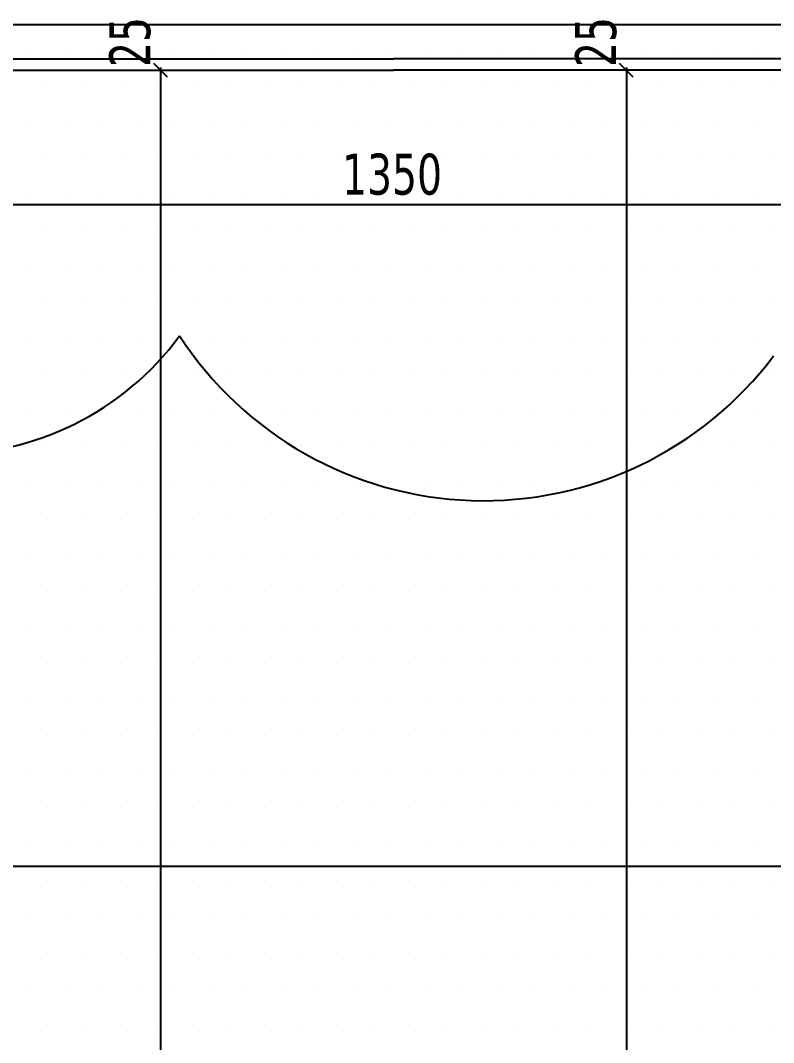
# Model space of a CAD drawing. Header units: millimetres. Extents: x 43168.9 to 43194.6, y -25545.1 to -25543.4.
# Drawn here: x 43177.7331 to 43177.7993, y -25543.9994 to -25543.9095 of the extents above; entities that cross this region are included whole.
import ezdxf

# ---------------------------------------------------------------- set-up
doc = ezdxf.new("R2010")
doc.units = ezdxf.units.MM
doc.header["$LTSCALE"] = 200
doc.linetypes.add('DASHDOT2', pattern=[0.5, 0.25, -0.125, 0, -0.125])
for name, color, linetype in [('aks_sgh', 5, 'DASHDOT2'), ('cam_sgh', 1, 'Continuous'), ('olcudis_sgh', 185, 'Continuous'), ('olcuic_sgh', 183, 'Continuous'), ('tarama-zemin_sgh', 197, 'Continuous')]:
    doc.layers.add(name, color=color, linetype=linetype)
doc.styles.add('dim', font='VERDANA.TTF', dxfattribs={"width": 0.7})

msp = doc.modelspace()

# ---------------------------------------------------------------- linework, layer by layer
at = {"color": 0, "linetype": 'ByBlock', "lineweight": -2}
for p, q in [((43177.745997, -25543.91451), (43177.744797, -25543.91331)), ((43177.745997, -25543.91451), (43177.744797, -25543.91331)), ((43177.786961, -25543.91451), (43177.785761, -25543.91331)), ((43177.786961, -25543.91451), (43177.785761, -25543.91331))]:
    msp.add_line(p, q, dxfattribs=at)
for p, q in [((43177.747064, -25543.937266), (43177.747064, -25543.937266)), ((43177.799293, -25543.939036), (43177.799293, -25543.939036))]:
    msp.add_line(p, q)
for centre, radius, start, end in [((43177.72657, -25543.922257), 0.025402, 213.78177, 323.78177), ((43177.773798, -25543.919865), 0.031899, 213.05959, 323.05959)]:
    msp.add_arc(centre, radius, start, end)
at = {"layer": 'aks_sgh'}
for p, q in [((43178.16688, -25543.90991), (43177.364878, -25543.90991)), ((43178.16688, -25543.983919), (43177.364878, -25543.983919))]:
    msp.add_line(p, q, dxfattribs=at)
at = {"layer": 'cam_sgh'}
for p, q in [((43177.629879, -25543.91291), (43177.765879, -25543.91291)), ((43177.901879, -25543.91291), (43177.765879, -25543.91291)), ((43177.630879, -25543.91391), (43177.765879, -25543.91391)), ((43177.900879, -25543.91391), (43177.765879, -25543.91391))]:
    msp.add_line(p, q, dxfattribs=at)
at = {"layer": 'olcudis_sgh'}
msp.add_line((43177.901129, -25543.925757), (43177.630629, -25543.925757), dxfattribs=at)
at = {"layer": 'olcuic_sgh'}
for p, q in [((43177.745397, -25543.91366), (43177.745397, -25544.465169)), ((43177.786361, -25543.91366), (43177.786361, -25544.465169)), ((43177.737956, -25543.91391), (43177.746397, -25543.91391)), ((43177.737956, -25543.91391), (43177.746397, -25543.91391)), ((43177.745397, -25543.91391), (43177.745397, -25543.91511)), ((43177.793802, -25543.91391), (43177.785361, -25543.91391)), ((43177.793802, -25543.91391), (43177.785361, -25543.91391)), ((43177.786361, -25543.91391), (43177.786361, -25543.91511))]:
    msp.add_line(p, q, dxfattribs=at)
at = {"layer": 'tarama-zemin_sgh'}
for p, q in [((43177.7339, -25543.9121), (43177.7339, -25543.9121)), ((43177.737075, -25543.9121), (43177.737075, -25543.9121)), ((43177.74025, -25543.9121), (43177.74025, -25543.9121)), ((43177.743425, -25543.9121), (43177.743425, -25543.9121)), ((43177.7466, -25543.9121), (43177.7466, -25543.9121)), ((43177.749775, -25543.9121), (43177.749775, -25543.9121)), ((43177.75295, -25543.9121), (43177.75295, -25543.9121)), ((43177.756125, -25543.9121), (43177.756125, -25543.9121)), ((43177.7593, -25543.9121), (43177.7593, -25543.9121)), ((43177.762475, -25543.9121), (43177.762475, -25543.9121)), ((43177.76565, -25543.9121), (43177.76565, -25543.9121)), ((43177.768825, -25543.9121), (43177.768825, -25543.9121)), ((43177.772, -25543.9121), (43177.772, -25543.9121)), ((43177.775175, -25543.9121), (43177.775175, -25543.9121)), ((43177.77835, -25543.9121), (43177.77835, -25543.9121)), ((43177.781525, -25543.9121), (43177.781525, -25543.9121)), ((43177.7847, -25543.9121), (43177.7847, -25543.9121)), ((43177.787875, -25543.9121), (43177.787875, -25543.9121)), ((43177.79105, -25543.9121), (43177.79105, -25543.9121)), ((43177.794225, -25543.9121), (43177.794225, -25543.9121)), ((43177.7974, -25543.9121), (43177.7974, -25543.9121)), ((43177.735487, -25543.915275), (43177.735487, -25543.915275)), ((43177.738662, -25543.915275), (43177.738662, -25543.915275)), ((43177.741837, -25543.915275), (43177.741837, -25543.915275)), ((43177.745012, -25543.915275), (43177.745012, -25543.915275)), ((43177.748187, -25543.915275), (43177.748187, -25543.915275)), ((43177.751362, -25543.915275), (43177.751362, -25543.915275)), ((43177.754537, -25543.915275), (43177.754537, -25543.915275)), ((43177.757712, -25543.915275), (43177.757712, -25543.915275)), ((43177.760887, -25543.915275), (43177.760887, -25543.915275)), ((43177.764062, -25543.915275), (43177.764062, -25543.915275)), ((43177.767237, -25543.915275), (43177.767237, -25543.915275)), ((43177.770412, -25543.915275), (43177.770412, -25543.915275)), ((43177.773587, -25543.915275), (43177.773587, -25543.915275)), ((43177.776762, -25543.915275), (43177.776762, -25543.915275)), ((43177.779937, -25543.915275), (43177.779937, -25543.915275)), ((43177.783112, -25543.915275), (43177.783112, -25543.915275)), ((43177.786287, -25543.915275), (43177.786287, -25543.915275)), ((43177.789462, -25543.915275), (43177.789462, -25543.915275)), ((43177.792637, -25543.915275), (43177.792637, -25543.915275)), ((43177.795812, -25543.915275), (43177.795812, -25543.915275)), ((43177.798987, -25543.915275), (43177.798987, -25543.915275)), ((43177.7339, -25543.91845), (43177.7339, -25543.91845)), ((43177.737075, -25543.91845), (43177.737075, -25543.91845)), ((43177.74025, -25543.91845), (43177.74025, -25543.91845)), ((43177.743425, -25543.91845), (43177.743425, -25543.91845)), ((43177.7466, -25543.91845), (43177.7466, -25543.91845)), ((43177.749775, -25543.91845), (43177.749775, -25543.91845)), ((43177.75295, -25543.91845), (43177.75295, -25543.91845)), ((43177.756125, -25543.91845), (43177.756125, -25543.91845)), ((43177.7593, -25543.91845), (43177.7593, -25543.91845)), ((43177.762475, -25543.91845), (43177.762475, -25543.91845)), ((43177.76565, -25543.91845), (43177.76565, -25543.91845)), ((43177.768825, -25543.91845), (43177.768825, -25543.91845)), ((43177.772, -25543.91845), (43177.772, -25543.91845)), ((43177.775175, -25543.91845), (43177.775175, -25543.91845)), ((43177.77835, -25543.91845), (43177.77835, -25543.91845)), ((43177.781525, -25543.91845), (43177.781525, -25543.91845)), ((43177.7847, -25543.91845), (43177.7847, -25543.91845)), ((43177.787875, -25543.91845), (43177.787875, -25543.91845)), ((43177.79105, -25543.91845), (43177.79105, -25543.91845)), ((43177.794225, -25543.91845), (43177.794225, -25543.91845)), ((43177.7974, -25543.91845), (43177.7974, -25543.91845)), ((43177.735487, -25543.921625), (43177.735487, -25543.921625)), ((43177.738662, -25543.921625), (43177.738662, -25543.921625)), ((43177.741837, -25543.921625), (43177.741837, -25543.921625)), ((43177.745012, -25543.921625), (43177.745012, -25543.921625)), ((43177.748187, -25543.921625), (43177.748187, -25543.921625)), ((43177.751362, -25543.921625), (43177.751362, -25543.921625)), ((43177.754537, -25543.921625), (43177.754537, -25543.921625)), ((43177.757712, -25543.921625), (43177.757712, -25543.921625)), ((43177.760887, -25543.921625), (43177.760887, -25543.921625)), ((43177.764062, -25543.921625), (43177.764062, -25543.921625)), ((43177.767237, -25543.921625), (43177.767237, -25543.921625)), ((43177.770412, -25543.921625), (43177.770412, -25543.921625)), ((43177.773587, -25543.921625), (43177.773587, -25543.921625)), ((43177.776762, -25543.921625), (43177.776762, -25543.921625)), ((43177.779937, -25543.921625), (43177.779937, -25543.921625)), ((43177.783112, -25543.921625), (43177.783112, -25543.921625)), ((43177.786287, -25543.921625), (43177.786287, -25543.921625)), ((43177.789462, -25543.921625), (43177.789462, -25543.921625)), ((43177.792637, -25543.921625), (43177.792637, -25543.921625)), ((43177.795812, -25543.921625), (43177.795812, -25543.921625)), ((43177.798987, -25543.921625), (43177.798987, -25543.921625)), ((43177.7339, -25543.9248), (43177.7339, -25543.9248)), ((43177.737075, -25543.9248), (43177.737075, -25543.9248)), ((43177.74025, -25543.9248), (43177.74025, -25543.9248)), ((43177.743425, -25543.9248), (43177.743425, -25543.9248)), ((43177.7466, -25543.9248), (43177.7466, -25543.9248)), ((43177.749775, -25543.9248), (43177.749775, -25543.9248)), ((43177.75295, -25543.9248), (43177.75295, -25543.9248)), ((43177.756125, -25543.9248), (43177.756125, -25543.9248)), ((43177.7593, -25543.9248), (43177.7593, -25543.9248)), ((43177.762475, -25543.9248), (43177.762475, -25543.9248)), ((43177.76565, -25543.9248), (43177.76565, -25543.9248)), ((43177.768825, -25543.9248), (43177.768825, -25543.9248)), ((43177.772, -25543.9248), (43177.772, -25543.9248)), ((43177.775175, -25543.9248), (43177.775175, -25543.9248)), ((43177.77835, -25543.9248), (43177.77835, -25543.9248)), ((43177.781525, -25543.9248), (43177.781525, -25543.9248)), ((43177.7847, -25543.9248), (43177.7847, -25543.9248)), ((43177.787875, -25543.9248), (43177.787875, -25543.9248)), ((43177.79105, -25543.9248), (43177.79105, -25543.9248)), ((43177.794225, -25543.9248), (43177.794225, -25543.9248)), ((43177.7974, -25543.9248), (43177.7974, -25543.9248)), ((43177.735487, -25543.927975), (43177.735487, -25543.927975)), ((43177.738662, -25543.927975), (43177.738662, -25543.927975)), ((43177.741837, -25543.927975), (43177.741837, -25543.927975)), ((43177.745012, -25543.927975), (43177.745012, -25543.927975)), ((43177.748187, -25543.927975), (43177.748187, -25543.927975)), ((43177.751362, -25543.927975), (43177.751362, -25543.927975)), ((43177.754537, -25543.927975), (43177.754537, -25543.927975)), ((43177.757712, -25543.927975), (43177.757712, -25543.927975)), ((43177.760887, -25543.927975), (43177.760887, -25543.927975)), ((43177.764062, -25543.927975), (43177.764062, -25543.927975)), ((43177.767237, -25543.927975), (43177.767237, -25543.927975)), ((43177.770412, -25543.927975), (43177.770412, -25543.927975)), ((43177.773587, -25543.927975), (43177.773587, -25543.927975)), ((43177.776762, -25543.927975), (43177.776762, -25543.927975)), ((43177.779937, -25543.927975), (43177.779937, -25543.927975)), ((43177.783112, -25543.927975), (43177.783112, -25543.927975)), ((43177.786287, -25543.927975), (43177.786287, -25543.927975)), ((43177.789462, -25543.927975), (43177.789462, -25543.927975)), ((43177.792637, -25543.927975), (43177.792637, -25543.927975)), ((43177.795812, -25543.927975), (43177.795812, -25543.927975)), ((43177.798987, -25543.927975), (43177.798987, -25543.927975)), ((43177.7339, -25543.93115), (43177.7339, -25543.93115)), ((43177.737075, -25543.93115), (43177.737075, -25543.93115)), ((43177.74025, -25543.93115), (43177.74025, -25543.93115)), ((43177.743425, -25543.93115), (43177.743425, -25543.93115)), ((43177.7466, -25543.93115), (43177.7466, -25543.93115)), ((43177.749775, -25543.93115), (43177.749775, -25543.93115)), ((43177.75295, -25543.93115), (43177.75295, -25543.93115)), ((43177.756125, -25543.93115), (43177.756125, -25543.93115)), ((43177.7593, -25543.93115), (43177.7593, -25543.93115)), ((43177.762475, -25543.93115), (43177.762475, -25543.93115)), ((43177.76565, -25543.93115), (43177.76565, -25543.93115)), ((43177.768825, -25543.93115), (43177.768825, -25543.93115)), ((43177.772, -25543.93115), (43177.772, -25543.93115)), ((43177.775175, -25543.93115), (43177.775175, -25543.93115)), ((43177.77835, -25543.93115), (43177.77835, -25543.93115)), ((43177.781525, -25543.93115), (43177.781525, -25543.93115)), ((43177.7847, -25543.93115), (43177.7847, -25543.93115)), ((43177.787875, -25543.93115), (43177.787875, -25543.93115)), ((43177.79105, -25543.93115), (43177.79105, -25543.93115)), ((43177.794225, -25543.93115), (43177.794225, -25543.93115)), ((43177.7974, -25543.93115), (43177.7974, -25543.93115)), ((43177.735487, -25543.934325), (43177.735487, -25543.934325)), ((43177.738662, -25543.934325), (43177.738662, -25543.934325)), ((43177.741837, -25543.934325), (43177.741837, -25543.934325)), ((43177.745012, -25543.934325), (43177.745012, -25543.934325)), ((43177.748187, -25543.934325), (43177.748187, -25543.934325)), ((43177.751362, -25543.934325), (43177.751362, -25543.934325)), ((43177.754537, -25543.934325), (43177.754537, -25543.934325)), ((43177.757712, -25543.934325), (43177.757712, -25543.934325)), ((43177.760887, -25543.934325), (43177.760887, -25543.934325)), ((43177.764062, -25543.934325), (43177.764062, -25543.934325)), ((43177.767237, -25543.934325), (43177.767237, -25543.934325)), ((43177.770412, -25543.934325), (43177.770412, -25543.934325)), ((43177.773587, -25543.934325), (43177.773587, -25543.934325)), ((43177.776762, -25543.934325), (43177.776762, -25543.934325)), ((43177.779937, -25543.934325), (43177.779937, -25543.934325)), ((43177.783112, -25543.934325), (43177.783112, -25543.934325)), ((43177.786287, -25543.934325), (43177.786287, -25543.934325)), ((43177.789462, -25543.934325), (43177.789462, -25543.934325)), ((43177.792637, -25543.934325), (43177.792637, -25543.934325)), ((43177.795812, -25543.934325), (43177.795812, -25543.934325)), ((43177.798987, -25543.934325), (43177.798987, -25543.934325)), ((43177.7339, -25543.9375), (43177.7339, -25543.9375)), ((43177.737075, -25543.9375), (43177.737075, -25543.9375)), ((43177.74025, -25543.9375), (43177.74025, -25543.9375)), ((43177.743425, -25543.9375), (43177.743425, -25543.9375)), ((43177.7466, -25543.9375), (43177.7466, -25543.9375)), ((43177.749775, -25543.9375), (43177.749775, -25543.9375)), ((43177.75295, -25543.9375), (43177.75295, -25543.9375)), ((43177.756125, -25543.9375), (43177.756125, -25543.9375)), ((43177.7593, -25543.9375), (43177.7593, -25543.9375)), ((43177.762475, -25543.9375), (43177.762475, -25543.9375)), ((43177.76565, -25543.9375), (43177.76565, -25543.9375)), ((43177.768825, -25543.9375), (43177.768825, -25543.9375)), ((43177.772, -25543.9375), (43177.772, -25543.9375)), ((43177.775175, -25543.9375), (43177.775175, -25543.9375)), ((43177.77835, -25543.9375), (43177.77835, -25543.9375)), ((43177.781525, -25543.9375), (43177.781525, -25543.9375)), ((43177.7847, -25543.9375), (43177.7847, -25543.9375)), ((43177.787875, -25543.9375), (43177.787875, -25543.9375)), ((43177.79105, -25543.9375), (43177.79105, -25543.9375)), ((43177.794225, -25543.9375), (43177.794225, -25543.9375)), ((43177.7974, -25543.9375), (43177.7974, -25543.9375)), ((43177.735487, -25543.940675), (43177.735487, -25543.940675)), ((43177.738662, -25543.940675), (43177.738662, -25543.940675)), ((43177.741837, -25543.940675), (43177.741837, -25543.940675)), ((43177.745012, -25543.940675), (43177.745012, -25543.940675)), ((43177.748187, -25543.940675), (43177.748187, -25543.940675)), ((43177.751362, -25543.940675), (43177.751362, -25543.940675)), ((43177.754537, -25543.940675), (43177.754537, -25543.940675)), ((43177.757712, -25543.940675), (43177.757712, -25543.940675)), ((43177.760887, -25543.940675), (43177.760887, -25543.940675)), ((43177.764062, -25543.940675), (43177.764062, -25543.940675)), ((43177.767237, -25543.940675), (43177.767237, -25543.940675)), ((43177.770412, -25543.940675), (43177.770412, -25543.940675)), ((43177.773587, -25543.940675), (43177.773587, -25543.940675)), ((43177.776762, -25543.940675), (43177.776762, -25543.940675)), ((43177.779937, -25543.940675), (43177.779937, -25543.940675)), ((43177.783112, -25543.940675), (43177.783112, -25543.940675)), ((43177.786287, -25543.940675), (43177.786287, -25543.940675)), ((43177.789462, -25543.940675), (43177.789462, -25543.940675)), ((43177.792637, -25543.940675), (43177.792637, -25543.940675)), ((43177.795812, -25543.940675), (43177.795812, -25543.940675)), ((43177.798987, -25543.940675), (43177.798987, -25543.940675)), ((43177.7339, -25543.94385), (43177.7339, -25543.94385)), ((43177.737075, -25543.94385), (43177.737075, -25543.94385)), ((43177.74025, -25543.94385), (43177.74025, -25543.94385)), ((43177.743425, -25543.94385), (43177.743425, -25543.94385)), ((43177.7466, -25543.94385), (43177.7466, -25543.94385)), ((43177.749775, -25543.94385), (43177.749775, -25543.94385)), ((43177.75295, -25543.94385), (43177.75295, -25543.94385)), ((43177.756125, -25543.94385), (43177.756125, -25543.94385)), ((43177.7593, -25543.94385), (43177.7593, -25543.94385)), ((43177.762475, -25543.94385), (43177.762475, -25543.94385)), ((43177.76565, -25543.94385), (43177.76565, -25543.94385)), ((43177.768825, -25543.94385), (43177.768825, -25543.94385)), ((43177.772, -25543.94385), (43177.772, -25543.94385)), ((43177.775175, -25543.94385), (43177.775175, -25543.94385)), ((43177.77835, -25543.94385), (43177.77835, -25543.94385)), ((43177.781525, -25543.94385), (43177.781525, -25543.94385)), ((43177.7847, -25543.94385), (43177.7847, -25543.94385)), ((43177.787875, -25543.94385), (43177.787875, -25543.94385)), ((43177.79105, -25543.94385), (43177.79105, -25543.94385)), ((43177.794225, -25543.94385), (43177.794225, -25543.94385)), ((43177.7974, -25543.94385), (43177.7974, -25543.94385)), ((43177.735487, -25543.947025), (43177.735487, -25543.947025)), ((43177.738662, -25543.947025), (43177.738662, -25543.947025)), ((43177.741837, -25543.947025), (43177.741837, -25543.947025)), ((43177.745012, -25543.947025), (43177.745012, -25543.947025)), ((43177.748187, -25543.947025), (43177.748187, -25543.947025)), ((43177.751362, -25543.947025), (43177.751362, -25543.947025)), ((43177.754537, -25543.947025), (43177.754537, -25543.947025)), ((43177.757712, -25543.947025), (43177.757712, -25543.947025)), ((43177.760887, -25543.947025), (43177.760887, -25543.947025)), ((43177.764062, -25543.947025), (43177.764062, -25543.947025)), ((43177.767237, -25543.947025), (43177.767237, -25543.947025)), ((43177.770412, -25543.947025), (43177.770412, -25543.947025)), ((43177.773587, -25543.947025), (43177.773587, -25543.947025)), ((43177.776762, -25543.947025), (43177.776762, -25543.947025)), ((43177.779937, -25543.947025), (43177.779937, -25543.947025)), ((43177.783112, -25543.947025), (43177.783112, -25543.947025)), ((43177.786287, -25543.947025), (43177.786287, -25543.947025)), ((43177.789462, -25543.947025), (43177.789462, -25543.947025)), ((43177.792637, -25543.947025), (43177.792637, -25543.947025)), ((43177.795812, -25543.947025), (43177.795812, -25543.947025)), ((43177.798987, -25543.947025), (43177.798987, -25543.947025)), ((43177.7339, -25543.9502), (43177.7339, -25543.9502)), ((43177.737075, -25543.9502), (43177.737075, -25543.9502)), ((43177.74025, -25543.9502), (43177.74025, -25543.9502)), ((43177.743425, -25543.9502), (43177.743425, -25543.9502)), ((43177.7466, -25543.9502), (43177.7466, -25543.9502)), ((43177.749775, -25543.9502), (43177.749775, -25543.9502)), ((43177.75295, -25543.9502), (43177.75295, -25543.9502)), ((43177.756125, -25543.9502), (43177.756125, -25543.9502)), ((43177.7593, -25543.9502), (43177.7593, -25543.9502)), ((43177.762475, -25543.9502), (43177.762475, -25543.9502)), ((43177.76565, -25543.9502), (43177.76565, -25543.9502)), ((43177.768825, -25543.9502), (43177.768825, -25543.9502)), ((43177.772, -25543.9502), (43177.772, -25543.9502)), ((43177.775175, -25543.9502), (43177.775175, -25543.9502)), ((43177.77835, -25543.9502), (43177.77835, -25543.9502)), ((43177.781525, -25543.9502), (43177.781525, -25543.9502)), ((43177.7847, -25543.9502), (43177.7847, -25543.9502)), ((43177.787875, -25543.9502), (43177.787875, -25543.9502)), ((43177.79105, -25543.9502), (43177.79105, -25543.9502)), ((43177.794225, -25543.9502), (43177.794225, -25543.9502)), ((43177.7974, -25543.9502), (43177.7974, -25543.9502)), ((43177.735487, -25543.953375), (43177.735487, -25543.953375)), ((43177.738662, -25543.953375), (43177.738662, -25543.953375)), ((43177.741837, -25543.953375), (43177.741837, -25543.953375)), ((43177.745012, -25543.953375), (43177.745012, -25543.953375)), ((43177.748187, -25543.953375), (43177.748187, -25543.953375)), ((43177.751362, -25543.953375), (43177.751362, -25543.953375)), ((43177.754537, -25543.953375), (43177.754537, -25543.953375)), ((43177.757712, -25543.953375), (43177.757712, -25543.953375)), ((43177.760887, -25543.953375), (43177.760887, -25543.953375)), ((43177.764062, -25543.953375), (43177.764062, -25543.953375)), ((43177.767237, -25543.953375), (43177.767237, -25543.953375)), ((43177.770412, -25543.953375), (43177.770412, -25543.953375)), ((43177.773587, -25543.953375), (43177.773587, -25543.953375)), ((43177.776762, -25543.953375), (43177.776762, -25543.953375)), ((43177.779937, -25543.953375), (43177.779937, -25543.953375)), ((43177.783112, -25543.953375), (43177.783112, -25543.953375)), ((43177.786287, -25543.953375), (43177.786287, -25543.953375)), ((43177.789462, -25543.953375), (43177.789462, -25543.953375)), ((43177.792637, -25543.953375), (43177.792637, -25543.953375)), ((43177.795812, -25543.953375), (43177.795812, -25543.953375)), ((43177.798987, -25543.953375), (43177.798987, -25543.953375)), ((43177.7339, -25543.95655), (43177.7339, -25543.95655)), ((43177.737075, -25543.95655), (43177.737075, -25543.95655)), ((43177.74025, -25543.95655), (43177.74025, -25543.95655)), ((43177.743425, -25543.95655), (43177.743425, -25543.95655)), ((43177.7466, -25543.95655), (43177.7466, -25543.95655)), ((43177.749775, -25543.95655), (43177.749775, -25543.95655)), ((43177.75295, -25543.95655), (43177.75295, -25543.95655)), ((43177.756125, -25543.95655), (43177.756125, -25543.95655)), ((43177.7593, -25543.95655), (43177.7593, -25543.95655)), ((43177.762475, -25543.95655), (43177.762475, -25543.95655)), ((43177.76565, -25543.95655), (43177.76565, -25543.95655)), ((43177.768825, -25543.95655), (43177.768825, -25543.95655)), ((43177.772, -25543.95655), (43177.772, -25543.95655)), ((43177.775175, -25543.95655), (43177.775175, -25543.95655)), ((43177.77835, -25543.95655), (43177.77835, -25543.95655)), ((43177.781525, -25543.95655), (43177.781525, -25543.95655)), ((43177.7847, -25543.95655), (43177.7847, -25543.95655)), ((43177.787875, -25543.95655), (43177.787875, -25543.95655)), ((43177.79105, -25543.95655), (43177.79105, -25543.95655)), ((43177.794225, -25543.95655), (43177.794225, -25543.95655)), ((43177.7974, -25543.95655), (43177.7974, -25543.95655)), ((43177.735487, -25543.959725), (43177.735487, -25543.959725)), ((43177.738662, -25543.959725), (43177.738662, -25543.959725)), ((43177.741837, -25543.959725), (43177.741837, -25543.959725)), ((43177.745012, -25543.959725), (43177.745012, -25543.959725)), ((43177.748187, -25543.959725), (43177.748187, -25543.959725)), ((43177.751362, -25543.959725), (43177.751362, -25543.959725)), ((43177.754537, -25543.959725), (43177.754537, -25543.959725)), ((43177.757712, -25543.959725), (43177.757712, -25543.959725)), ((43177.760887, -25543.959725), (43177.760887, -25543.959725)), ((43177.764062, -25543.959725), (43177.764062, -25543.959725)), ((43177.767237, -25543.959725), (43177.767237, -25543.959725)), ((43177.770412, -25543.959725), (43177.770412, -25543.959725)), ((43177.773587, -25543.959725), (43177.773587, -25543.959725)), ((43177.776762, -25543.959725), (43177.776762, -25543.959725)), ((43177.779937, -25543.959725), (43177.779937, -25543.959725)), ((43177.783112, -25543.959725), (43177.783112, -25543.959725)), ((43177.786287, -25543.959725), (43177.786287, -25543.959725)), ((43177.789462, -25543.959725), (43177.789462, -25543.959725)), ((43177.792637, -25543.959725), (43177.792637, -25543.959725)), ((43177.795812, -25543.959725), (43177.795812, -25543.959725)), ((43177.798987, -25543.959725), (43177.798987, -25543.959725)), ((43177.7339, -25543.9629), (43177.7339, -25543.9629)), ((43177.737075, -25543.9629), (43177.737075, -25543.9629)), ((43177.74025, -25543.9629), (43177.74025, -25543.9629)), ((43177.743425, -25543.9629), (43177.743425, -25543.9629)), ((43177.7466, -25543.9629), (43177.7466, -25543.9629)), ((43177.749775, -25543.9629), (43177.749775, -25543.9629)), ((43177.75295, -25543.9629), (43177.75295, -25543.9629)), ((43177.756125, -25543.9629), (43177.756125, -25543.9629)), ((43177.7593, -25543.9629), (43177.7593, -25543.9629)), ((43177.762475, -25543.9629), (43177.762475, -25543.9629)), ((43177.76565, -25543.9629), (43177.76565, -25543.9629)), ((43177.768825, -25543.9629), (43177.768825, -25543.9629)), ((43177.772, -25543.9629), (43177.772, -25543.9629)), ((43177.775175, -25543.9629), (43177.775175, -25543.9629)), ((43177.77835, -25543.9629), (43177.77835, -25543.9629)), ((43177.781525, -25543.9629), (43177.781525, -25543.9629)), ((43177.7847, -25543.9629), (43177.7847, -25543.9629)), ((43177.787875, -25543.9629), (43177.787875, -25543.9629)), ((43177.79105, -25543.9629), (43177.79105, -25543.9629)), ((43177.794225, -25543.9629), (43177.794225, -25543.9629)), ((43177.7974, -25543.9629), (43177.7974, -25543.9629)), ((43177.735487, -25543.966075), (43177.735487, -25543.966075)), ((43177.738662, -25543.966075), (43177.738662, -25543.966075)), ((43177.741837, -25543.966075), (43177.741837, -25543.966075)), ((43177.745012, -25543.966075), (43177.745012, -25543.966075)), ((43177.748187, -25543.966075), (43177.748187, -25543.966075)), ((43177.751362, -25543.966075), (43177.751362, -25543.966075)), ((43177.754537, -25543.966075), (43177.754537, -25543.966075)), ((43177.757712, -25543.966075), (43177.757712, -25543.966075)), ((43177.760887, -25543.966075), (43177.760887, -25543.966075)), ((43177.764062, -25543.966075), (43177.764062, -25543.966075)), ((43177.767237, -25543.966075), (43177.767237, -25543.966075)), ((43177.770412, -25543.966075), (43177.770412, -25543.966075)), ((43177.773587, -25543.966075), (43177.773587, -25543.966075)), ((43177.776762, -25543.966075), (43177.776762, -25543.966075)), ((43177.779937, -25543.966075), (43177.779937, -25543.966075)), ((43177.783112, -25543.966075), (43177.783112, -25543.966075)), ((43177.786287, -25543.966075), (43177.786287, -25543.966075)), ((43177.789462, -25543.966075), (43177.789462, -25543.966075)), ((43177.792637, -25543.966075), (43177.792637, -25543.966075)), ((43177.795812, -25543.966075), (43177.795812, -25543.966075)), ((43177.798987, -25543.966075), (43177.798987, -25543.966075)), ((43177.7339, -25543.96925), (43177.7339, -25543.96925)), ((43177.737075, -25543.96925), (43177.737075, -25543.96925)), ((43177.74025, -25543.96925), (43177.74025, -25543.96925)), ((43177.743425, -25543.96925), (43177.743425, -25543.96925)), ((43177.7466, -25543.96925), (43177.7466, -25543.96925)), ((43177.749775, -25543.96925), (43177.749775, -25543.96925)), ((43177.75295, -25543.96925), (43177.75295, -25543.96925)), ((43177.756125, -25543.96925), (43177.756125, -25543.96925)), ((43177.7593, -25543.96925), (43177.7593, -25543.96925)), ((43177.762475, -25543.96925), (43177.762475, -25543.96925)), ((43177.76565, -25543.96925), (43177.76565, -25543.96925)), ((43177.768825, -25543.96925), (43177.768825, -25543.96925)), ((43177.772, -25543.96925), (43177.772, -25543.96925)), ((43177.775175, -25543.96925), (43177.775175, -25543.96925)), ((43177.77835, -25543.96925), (43177.77835, -25543.96925)), ((43177.781525, -25543.96925), (43177.781525, -25543.96925)), ((43177.7847, -25543.96925), (43177.7847, -25543.96925)), ((43177.787875, -25543.96925), (43177.787875, -25543.96925)), ((43177.79105, -25543.96925), (43177.79105, -25543.96925)), ((43177.794225, -25543.96925), (43177.794225, -25543.96925)), ((43177.7974, -25543.96925), (43177.7974, -25543.96925)), ((43177.735487, -25543.972425), (43177.735487, -25543.972425)), ((43177.738662, -25543.972425), (43177.738662, -25543.972425)), ((43177.741837, -25543.972425), (43177.741837, -25543.972425)), ((43177.745012, -25543.972425), (43177.745012, -25543.972425)), ((43177.748187, -25543.972425), (43177.748187, -25543.972425)), ((43177.751362, -25543.972425), (43177.751362, -25543.972425)), ((43177.754537, -25543.972425), (43177.754537, -25543.972425)), ((43177.757712, -25543.972425), (43177.757712, -25543.972425)), ((43177.760887, -25543.972425), (43177.760887, -25543.972425)), ((43177.764062, -25543.972425), (43177.764062, -25543.972425)), ((43177.767237, -25543.972425), (43177.767237, -25543.972425)), ((43177.770412, -25543.972425), (43177.770412, -25543.972425)), ((43177.773587, -25543.972425), (43177.773587, -25543.972425)), ((43177.776762, -25543.972425), (43177.776762, -25543.972425)), ((43177.779937, -25543.972425), (43177.779937, -25543.972425)), ((43177.783112, -25543.972425), (43177.783112, -25543.972425)), ((43177.786287, -25543.972425), (43177.786287, -25543.972425)), ((43177.789462, -25543.972425), (43177.789462, -25543.972425)), ((43177.792637, -25543.972425), (43177.792637, -25543.972425)), ((43177.795812, -25543.972425), (43177.795812, -25543.972425)), ((43177.798987, -25543.972425), (43177.798987, -25543.972425)), ((43177.7339, -25543.9756), (43177.7339, -25543.9756)), ((43177.737075, -25543.9756), (43177.737075, -25543.9756)), ((43177.74025, -25543.9756), (43177.74025, -25543.9756)), ((43177.743425, -25543.9756), (43177.743425, -25543.9756)), ((43177.7466, -25543.9756), (43177.7466, -25543.9756)), ((43177.749775, -25543.9756), (43177.749775, -25543.9756)), ((43177.75295, -25543.9756), (43177.75295, -25543.9756)), ((43177.756125, -25543.9756), (43177.756125, -25543.9756)), ((43177.7593, -25543.9756), (43177.7593, -25543.9756)), ((43177.762475, -25543.9756), (43177.762475, -25543.9756)), ((43177.76565, -25543.9756), (43177.76565, -25543.9756)), ((43177.768825, -25543.9756), (43177.768825, -25543.9756)), ((43177.772, -25543.9756), (43177.772, -25543.9756)), ((43177.775175, -25543.9756), (43177.775175, -25543.9756)), ((43177.77835, -25543.9756), (43177.77835, -25543.9756)), ((43177.781525, -25543.9756), (43177.781525, -25543.9756)), ((43177.7847, -25543.9756), (43177.7847, -25543.9756)), ((43177.787875, -25543.9756), (43177.787875, -25543.9756)), ((43177.79105, -25543.9756), (43177.79105, -25543.9756)), ((43177.794225, -25543.9756), (43177.794225, -25543.9756)), ((43177.7974, -25543.9756), (43177.7974, -25543.9756)), ((43177.735487, -25543.978775), (43177.735487, -25543.978775)), ((43177.738662, -25543.978775), (43177.738662, -25543.978775)), ((43177.741837, -25543.978775), (43177.741837, -25543.978775)), ((43177.745012, -25543.978775), (43177.745012, -25543.978775)), ((43177.748187, -25543.978775), (43177.748187, -25543.978775)), ((43177.751362, -25543.978775), (43177.751362, -25543.978775)), ((43177.754537, -25543.978775), (43177.754537, -25543.978775)), ((43177.757712, -25543.978775), (43177.757712, -25543.978775)), ((43177.760887, -25543.978775), (43177.760887, -25543.978775)), ((43177.764062, -25543.978775), (43177.764062, -25543.978775)), ((43177.767237, -25543.978775), (43177.767237, -25543.978775)), ((43177.770412, -25543.978775), (43177.770412, -25543.978775)), ((43177.773587, -25543.978775), (43177.773587, -25543.978775)), ((43177.776762, -25543.978775), (43177.776762, -25543.978775)), ((43177.779937, -25543.978775), (43177.779937, -25543.978775)), ((43177.783112, -25543.978775), (43177.783112, -25543.978775)), ((43177.786287, -25543.978775), (43177.786287, -25543.978775)), ((43177.789462, -25543.978775), (43177.789462, -25543.978775)), ((43177.792637, -25543.978775), (43177.792637, -25543.978775)), ((43177.795812, -25543.978775), (43177.795812, -25543.978775)), ((43177.798987, -25543.978775), (43177.798987, -25543.978775)), ((43177.7339, -25543.98195), (43177.7339, -25543.98195)), ((43177.737075, -25543.98195), (43177.737075, -25543.98195)), ((43177.74025, -25543.98195), (43177.74025, -25543.98195)), ((43177.743425, -25543.98195), (43177.743425, -25543.98195)), ((43177.7466, -25543.98195), (43177.7466, -25543.98195)), ((43177.749775, -25543.98195), (43177.749775, -25543.98195)), ((43177.75295, -25543.98195), (43177.75295, -25543.98195)), ((43177.756125, -25543.98195), (43177.756125, -25543.98195)), ((43177.7593, -25543.98195), (43177.7593, -25543.98195)), ((43177.762475, -25543.98195), (43177.762475, -25543.98195)), ((43177.76565, -25543.98195), (43177.76565, -25543.98195)), ((43177.768825, -25543.98195), (43177.768825, -25543.98195)), ((43177.772, -25543.98195), (43177.772, -25543.98195)), ((43177.775175, -25543.98195), (43177.775175, -25543.98195)), ((43177.77835, -25543.98195), (43177.77835, -25543.98195)), ((43177.781525, -25543.98195), (43177.781525, -25543.98195)), ((43177.7847, -25543.98195), (43177.7847, -25543.98195)), ((43177.787875, -25543.98195), (43177.787875, -25543.98195)), ((43177.79105, -25543.98195), (43177.79105, -25543.98195)), ((43177.794225, -25543.98195), (43177.794225, -25543.98195)), ((43177.7974, -25543.98195), (43177.7974, -25543.98195)), ((43177.735487, -25543.985125), (43177.735487, -25543.985125)), ((43177.738662, -25543.985125), (43177.738662, -25543.985125)), ((43177.741837, -25543.985125), (43177.741837, -25543.985125)), ((43177.745012, -25543.985125), (43177.745012, -25543.985125)), ((43177.748187, -25543.985125), (43177.748187, -25543.985125)), ((43177.751362, -25543.985125), (43177.751362, -25543.985125)), ((43177.754537, -25543.985125), (43177.754537, -25543.985125)), ((43177.757712, -25543.985125), (43177.757712, -25543.985125)), ((43177.760887, -25543.985125), (43177.760887, -25543.985125)), ((43177.764062, -25543.985125), (43177.764062, -25543.985125)), ((43177.767237, -25543.985125), (43177.767237, -25543.985125)), ((43177.770412, -25543.985125), (43177.770412, -25543.985125)), ((43177.773587, -25543.985125), (43177.773587, -25543.985125)), ((43177.776762, -25543.985125), (43177.776762, -25543.985125)), ((43177.779937, -25543.985125), (43177.779937, -25543.985125)), ((43177.783112, -25543.985125), (43177.783112, -25543.985125)), ((43177.786287, -25543.985125), (43177.786287, -25543.985125)), ((43177.789462, -25543.985125), (43177.789462, -25543.985125)), ((43177.792637, -25543.985125), (43177.792637, -25543.985125)), ((43177.795812, -25543.985125), (43177.795812, -25543.985125)), ((43177.798987, -25543.985125), (43177.798987, -25543.985125)), ((43177.7339, -25543.9883), (43177.7339, -25543.9883)), ((43177.737075, -25543.9883), (43177.737075, -25543.9883)), ((43177.74025, -25543.9883), (43177.74025, -25543.9883)), ((43177.743425, -25543.9883), (43177.743425, -25543.9883)), ((43177.7466, -25543.9883), (43177.7466, -25543.9883)), ((43177.749775, -25543.9883), (43177.749775, -25543.9883)), ((43177.75295, -25543.9883), (43177.75295, -25543.9883)), ((43177.756125, -25543.9883), (43177.756125, -25543.9883)), ((43177.7593, -25543.9883), (43177.7593, -25543.9883)), ((43177.762475, -25543.9883), (43177.762475, -25543.9883)), ((43177.76565, -25543.9883), (43177.76565, -25543.9883)), ((43177.768825, -25543.9883), (43177.768825, -25543.9883)), ((43177.772, -25543.9883), (43177.772, -25543.9883)), ((43177.775175, -25543.9883), (43177.775175, -25543.9883)), ((43177.77835, -25543.9883), (43177.77835, -25543.9883)), ((43177.781525, -25543.9883), (43177.781525, -25543.9883)), ((43177.7847, -25543.9883), (43177.7847, -25543.9883)), ((43177.787875, -25543.9883), (43177.787875, -25543.9883)), ((43177.79105, -25543.9883), (43177.79105, -25543.9883)), ((43177.794225, -25543.9883), (43177.794225, -25543.9883)), ((43177.7974, -25543.9883), (43177.7974, -25543.9883)), ((43177.735487, -25543.991475), (43177.735487, -25543.991475)), ((43177.738662, -25543.991475), (43177.738662, -25543.991475)), ((43177.741837, -25543.991475), (43177.741837, -25543.991475)), ((43177.745012, -25543.991475), (43177.745012, -25543.991475)), ((43177.748187, -25543.991475), (43177.748187, -25543.991475)), ((43177.751362, -25543.991475), (43177.751362, -25543.991475)), ((43177.754537, -25543.991475), (43177.754537, -25543.991475)), ((43177.757712, -25543.991475), (43177.757712, -25543.991475)), ((43177.760887, -25543.991475), (43177.760887, -25543.991475)), ((43177.764062, -25543.991475), (43177.764062, -25543.991475)), ((43177.767237, -25543.991475), (43177.767237, -25543.991475)), ((43177.770412, -25543.991475), (43177.770412, -25543.991475)), ((43177.773587, -25543.991475), (43177.773587, -25543.991475)), ((43177.776762, -25543.991475), (43177.776762, -25543.991475)), ((43177.779937, -25543.991475), (43177.779937, -25543.991475)), ((43177.783112, -25543.991475), (43177.783112, -25543.991475)), ((43177.786287, -25543.991475), (43177.786287, -25543.991475)), ((43177.789462, -25543.991475), (43177.789462, -25543.991475)), ((43177.792637, -25543.991475), (43177.792637, -25543.991475)), ((43177.795812, -25543.991475), (43177.795812, -25543.991475)), ((43177.798987, -25543.991475), (43177.798987, -25543.991475)), ((43177.7339, -25543.99465), (43177.7339, -25543.99465)), ((43177.737075, -25543.99465), (43177.737075, -25543.99465)), ((43177.74025, -25543.99465), (43177.74025, -25543.99465)), ((43177.743425, -25543.99465), (43177.743425, -25543.99465)), ((43177.7466, -25543.99465), (43177.7466, -25543.99465)), ((43177.749775, -25543.99465), (43177.749775, -25543.99465)), ((43177.75295, -25543.99465), (43177.75295, -25543.99465)), ((43177.756125, -25543.99465), (43177.756125, -25543.99465)), ((43177.7593, -25543.99465), (43177.7593, -25543.99465)), ((43177.762475, -25543.99465), (43177.762475, -25543.99465)), ((43177.76565, -25543.99465), (43177.76565, -25543.99465)), ((43177.768825, -25543.99465), (43177.768825, -25543.99465)), ((43177.772, -25543.99465), (43177.772, -25543.99465)), ((43177.775175, -25543.99465), (43177.775175, -25543.99465)), ((43177.77835, -25543.99465), (43177.77835, -25543.99465)), ((43177.781525, -25543.99465), (43177.781525, -25543.99465)), ((43177.7847, -25543.99465), (43177.7847, -25543.99465)), ((43177.787875, -25543.99465), (43177.787875, -25543.99465)), ((43177.79105, -25543.99465), (43177.79105, -25543.99465)), ((43177.794225, -25543.99465), (43177.794225, -25543.99465)), ((43177.7974, -25543.99465), (43177.7974, -25543.99465)), ((43177.735487, -25543.997825), (43177.735487, -25543.997825)), ((43177.738662, -25543.997825), (43177.738662, -25543.997825)), ((43177.741837, -25543.997825), (43177.741837, -25543.997825)), ((43177.745012, -25543.997825), (43177.745012, -25543.997825)), ((43177.748187, -25543.997825), (43177.748187, -25543.997825)), ((43177.751362, -25543.997825), (43177.751362, -25543.997825)), ((43177.754537, -25543.997825), (43177.754537, -25543.997825)), ((43177.757712, -25543.997825), (43177.757712, -25543.997825)), ((43177.760887, -25543.997825), (43177.760887, -25543.997825)), ((43177.764062, -25543.997825), (43177.764062, -25543.997825)), ((43177.767237, -25543.997825), (43177.767237, -25543.997825)), ((43177.770412, -25543.997825), (43177.770412, -25543.997825)), ((43177.773587, -25543.997825), (43177.773587, -25543.997825)), ((43177.776762, -25543.997825), (43177.776762, -25543.997825)), ((43177.779937, -25543.997825), (43177.779937, -25543.997825)), ((43177.783112, -25543.997825), (43177.783112, -25543.997825)), ((43177.786287, -25543.997825), (43177.786287, -25543.997825)), ((43177.789462, -25543.997825), (43177.789462, -25543.997825)), ((43177.792637, -25543.997825), (43177.792637, -25543.997825)), ((43177.795812, -25543.997825), (43177.795812, -25543.997825)), ((43177.798987, -25543.997825), (43177.798987, -25543.997825))]:
    msp.add_line(p, q, dxfattribs=at)

# ---------------------------------------------------------------- texts
at = {"layer": 'olcudis_sgh', "color": 2, "style": 'dim', "width": 0.7}
msp.add_text('1350', height=0.0036, dxfattribs=at).set_placement((43177.761351, -25543.924844))
at = {"layer": 'olcuic_sgh', "color": 2, "style": 'dim', "width": 0.7}
for p in [(43177.744484, -25543.913627), (43177.785449, -25543.913627)]:
    msp.add_text('25', height=0.0036, rotation=90, dxfattribs=at).set_placement(p)

doc.saveas('drawing.dxf')
